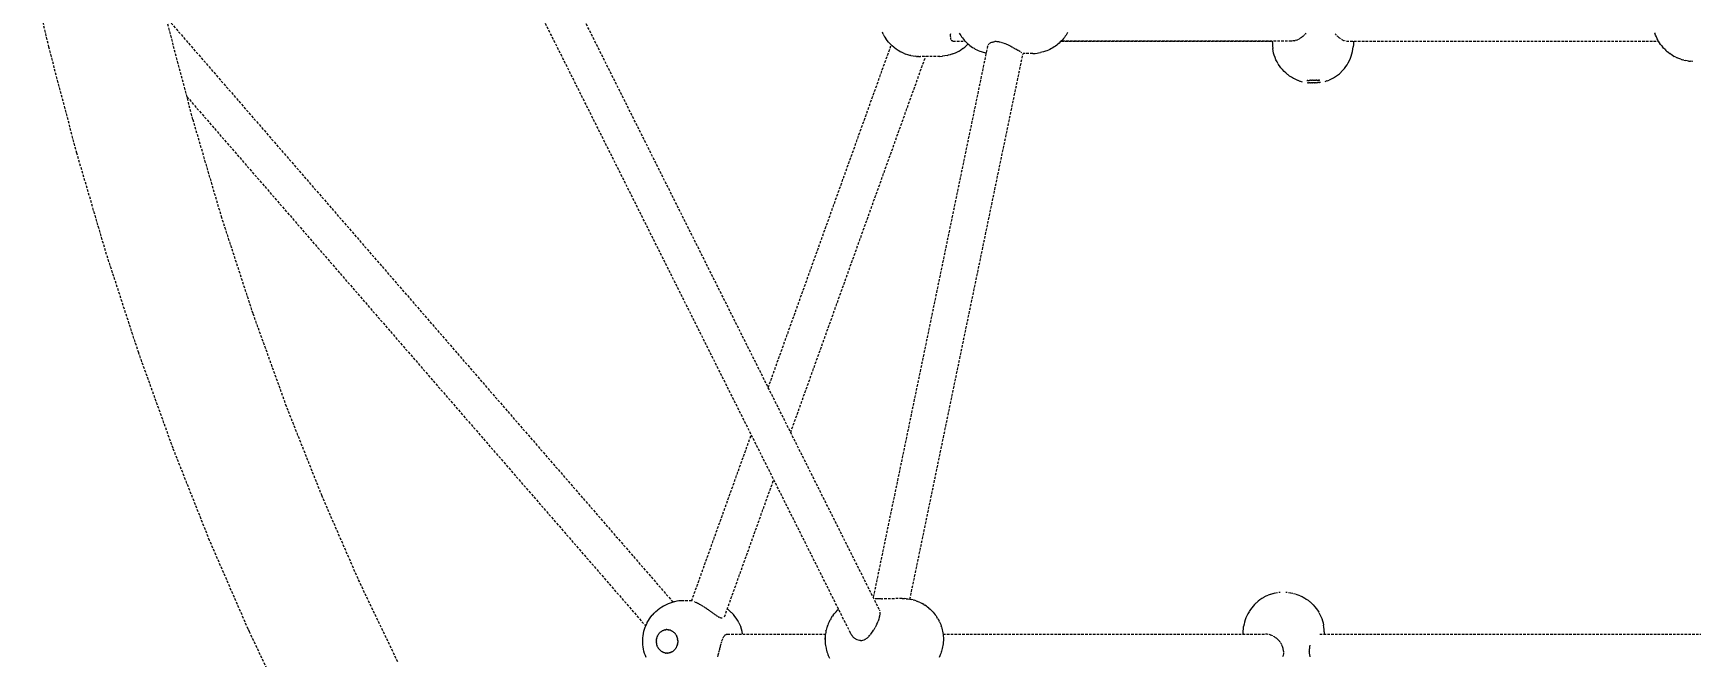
# Model space of a CAD drawing. Header units: millimetres. Extents: x -3308 to 2964, y -3155 to 3173.
# Drawn here: x -280 to 542, y -469 to -159 of the extents above; entities that cross this region are included whole.
import ezdxf

# ---------------------------------------------------------------- set-up
doc = ezdxf.new("R2010")
doc.units = ezdxf.units.MM
doc.linetypes.add('HIDDEN', pattern=[1.905, 1.27, -0.635])
for name, color, linetype in [('DIKOM_ЗОНА', 90, 'Continuous'), ('DIKOM_ОБЪЕКТ', 7, 'Continuous'), ('DIKOM_РАЗМЕР_ЗОНА', 7, 'Continuous'), ('DIKOM_РАЗМЕР_ОБЪЕКТА', 7, 'Continuous')]:
    doc.layers.add(name, color=color, linetype=linetype)
doc.styles.add('style1', font='arialbd.ttf', dxfattribs={"width": 0.8})
doc.dimstyles.new('1-50', dxfattribs={"dimtxt": 300, "dimasz": 200, "dimexe": 100, "dimexo": 0, "dimgap": 100, "dimtad": 1, "dimtxsty": 'style1', "dimcen": 200, "dimclrd": 7, "dimclre": 7, "dimclrt": 7, "dimadec": 1, "dimazin": 2, "dimtfac": 1, "dimtmove": 0, "dimatfit": 2, "dimfxl": 0, "dimlwd": 25, "dimlwe": 18, "dimarcsym": 0})

# ---------------------------------------------------------------- blocks, each defined once
blk = doc.blocks.new('*D0')
at = {"layer": 'Defpoints', "color": 0, "transparency": 16777216}
for p in [(-968.9, 402.92), (1561.37, 392.26), (1561.37, -1613.65)]:
    blk.add_point(p, dxfattribs=at)
at = {"layer": 'DIKOM_РАЗМЕР_ОБЪЕКТА', "color": 7, "lineweight": 18, "transparency": 16777216}
for p, q in [((-968.9, 402.92), (-968.9, -1713.65)), ((1561.37, 392.26), (1561.37, -1713.65))]:
    blk.add_line(p, q, dxfattribs=at)
at = {"layer": 'DIKOM_РАЗМЕР_ОБЪЕКТА', "color": 7, "lineweight": 25, "transparency": 16777216}
blk.add_line((-768.9, -1613.65), (1361.37, -1613.65), dxfattribs=at)
at = {"layer": 'DIKOM_РАЗМЕР_ОБЪЕКТА', "color": 7, "transparency": 16777216}
for points in [[(-768.9, -1580.32), (-768.9, -1646.99), (-968.9, -1613.65)], [(1361.37, -1580.32), (1361.37, -1646.99), (1561.37, -1613.65)]]:
    blk.add_solid(points, dxfattribs=at)
at = {"layer": 'DIKOM_РАЗМЕР_ОБЪЕКТА', "color": 7, "transparency": 16777216, "insert": (296.24, -1334.83), "char_height": 300, "attachment_point": 5, "style": 'style1'}
blk.add_mtext('{\\fArial|b0|i0|c204|p34;\\H1.16667x;2530}', dxfattribs=at)
blk = doc.blocks.new('*D1')
at = {"layer": 'Defpoints', "color": 0, "transparency": 16777216}
for p in [(365.91, 1765.9), (-1034.53, -984.11), (361.14, -984.11)]:
    blk.add_point(p, dxfattribs=at)
at = {"layer": 'DIKOM_РАЗМЕР_ОБЪЕКТА', "color": 7, "lineweight": 18, "transparency": 16777216}
for p, q in [((365.91, 1765.9), (-1134.53, 1765.9)), ((361.14, -984.11), (-1134.53, -984.11))]:
    blk.add_line(p, q, dxfattribs=at)
at = {"layer": 'DIKOM_РАЗМЕР_ОБЪЕКТА', "color": 7, "lineweight": 25, "transparency": 16777216}
blk.add_line((-1034.53, 1565.9), (-1034.53, -784.11), dxfattribs=at)
at = {"layer": 'DIKOM_РАЗМЕР_ОБЪЕКТА', "color": 7, "transparency": 16777216}
for points in [[(-1067.87, 1565.9), (-1001.2, 1565.9), (-1034.53, 1765.9)], [(-1067.87, -784.11), (-1001.2, -784.11), (-1034.53, -984.11)]]:
    blk.add_solid(points, dxfattribs=at)
at = {"layer": 'DIKOM_РАЗМЕР_ОБЪЕКТА', "color": 7, "transparency": 16777216, "insert": (-1313.23, 390.89), "char_height": 300, "attachment_point": 5, "rotation": 90, "style": 'style1'}
blk.add_mtext('{\\fArial|b0|i0|c204|p34;\\H1.16667x;2750}', dxfattribs=at)
blk = doc.blocks.new('*D2')
at = {"layer": 'Defpoints', "color": 0, "transparency": 16777216}
for p in [(364.38, 3173.33), (-2831.96, -2386.04), (364.38, -2386.04)]:
    blk.add_point(p, dxfattribs=at)
at = {"layer": 'DIKOM_РАЗМЕР_ЗОНА', "color": 7, "lineweight": 18, "transparency": 16777216}
for p, q in [((364.38, 3173.33), (-2931.96, 3173.33)), ((364.38, -2386.04), (-2931.96, -2386.04))]:
    blk.add_line(p, q, dxfattribs=at)
at = {"layer": 'DIKOM_РАЗМЕР_ЗОНА', "color": 7, "lineweight": 25, "transparency": 16777216}
blk.add_line((-2831.96, 2973.33), (-2831.96, -2186.04), dxfattribs=at)
at = {"layer": 'DIKOM_РАЗМЕР_ЗОНА', "color": 7, "transparency": 16777216}
for points in [[(-2865.29, 2973.33), (-2798.62, 2973.33), (-2831.96, 3173.33)], [(-2865.29, -2186.04), (-2798.62, -2186.04), (-2831.96, -2386.04)]]:
    blk.add_solid(points, dxfattribs=at)
at = {"layer": 'DIKOM_РАЗМЕР_ЗОНА', "color": 7, "transparency": 16777216, "insert": (-3110.66, 395.46), "char_height": 300, "attachment_point": 5, "rotation": 90, "style": 'style1'}
blk.add_mtext('{\\fArial|b0|i0|c204|p34;\\H1.16667x;5560}', dxfattribs=at)
blk = doc.blocks.new('*D3')
at = {"layer": 'Defpoints', "color": 0, "transparency": 16777216}
for p in [(-2475.08, 396.49), (2964.22, 270.49), (2964.22, -3054.54)]:
    blk.add_point(p, dxfattribs=at)
at = {"layer": 'DIKOM_РАЗМЕР_ЗОНА', "color": 7, "lineweight": 18, "transparency": 16777216}
for p, q in [((-2475.08, 396.49), (-2475.08, -3154.54)), ((2964.22, 270.49), (2964.22, -3154.54))]:
    blk.add_line(p, q, dxfattribs=at)
at = {"layer": 'DIKOM_РАЗМЕР_ЗОНА', "color": 7, "lineweight": 25, "transparency": 16777216}
blk.add_line((-2275.08, -3054.54), (2764.22, -3054.54), dxfattribs=at)
at = {"layer": 'DIKOM_РАЗМЕР_ЗОНА', "color": 7, "transparency": 16777216}
for points in [[(-2275.08, -3021.21), (-2275.08, -3087.88), (-2475.08, -3054.54)], [(2764.22, -3021.21), (2764.22, -3087.88), (2964.22, -3054.54)]]:
    blk.add_solid(points, dxfattribs=at)
at = {"layer": 'DIKOM_РАЗМЕР_ЗОНА', "color": 7, "transparency": 16777216, "insert": (244.57, -2775.84), "char_height": 300, "attachment_point": 5, "style": 'style1'}
blk.add_mtext('{\\fArial|b0|i0|c204|p34;\\H1.16667x;5440}', dxfattribs=at)

msp = doc.modelspace()

# ---------------------------------------------------------------- linework, layer by layer
at = {"layer": 'DIKOM_ЗОНА', "color": 3, "lineweight": 15}
msp.add_lwpolyline([(693.692, -2363.404, 0.3679002), (2964.216, 270.488), (2964.216, 516.8, 0.3679002), (693.692, 3150.693, 0.0687424), (35.058, 3150.693, 0.2995804), (-2457.405, 582.584, 0.0938746), (-2457.817, 210.366, 0.3002322), (35.058, -2363.404, 0.0687424)], format="xyb", close=True, dxfattribs=at)
at = {"layer": 'DIKOM_ОБЪЕКТ', "color": 7, "linetype": 'HIDDEN', "lineweight": 15}
for p, q in [((125.256, -457.128), (-113.359, 20.1)), ((139.543, -445.459), (-94.428, 22.491)), ((-272.389, -166.256), (-284.763, -113.537)), ((-214.322, -151.33), (37.171, -441.728)), ((-200.973, -202.053), (-214.162, -152.012)), ((141.52, -159.812), (141.047, -158.823)), ((141.52, -159.812), (141.634, -160.02)), ((141.634, -160.02), (142.172, -160.998)), ((142.172, -160.998), (142.763, -161.938)), ((143.404, -162.838), (142.763, -161.938)), ((144.093, -163.693), (143.404, -162.838)), ((144.093, -163.693), (144.315, -163.941)), ((145.064, -164.765), (144.315, -163.941)), ((174.913, -160.916), (174.93, -160.585)), ((174.918, -161.05), (174.93, -161.381)), ((174.922, -160.403), (174.925, -159.949)), ((174.926, -159.836), (174.954, -159.476)), ((175.007, -162.16), (174.957, -161.81)), ((175.099, -162.462), (175.01, -162.171)), ((175.379, -162.907), (175.226, -162.721)), ((175.577, -163.044), (175.386, -162.912)), ((175.814, -163.125), (175.585, -163.047)), ((176.077, -163.151), (175.814, -163.125)), ((176.086, -163.152), (182.068, -163.152)), ((179.197, -159.173), (179.56, -159.825)), ((179.56, -159.825), (179.945, -160.439)), ((179.945, -160.439), (180.34, -161.006)), ((180.34, -161.006), (180.767, -161.611)), ((180.767, -161.611), (181.215, -162.172)), ((181.215, -162.172), (181.707, -162.754)), ((181.707, -162.754), (182.196, -163.294)), ((182.196, -163.294), (182.759, -163.853)), ((182.759, -163.853), (183.287, -164.363)), ((183.287, -164.363), (183.916, -164.892)), ((193.817, -164.678), (194.071, -164.45)), ((194.127, -164.398), (194.393, -164.206)), ((194.483, -164.142), (194.874, -163.931)), ((194.89, -163.923), (195.321, -163.753)), ((195.329, -163.75), (195.732, -163.638)), ((195.814, -163.615), (196.312, -163.519)), ((196.322, -163.518), (196.846, -163.466)), ((197.403, -163.456), (196.857, -163.465)), ((197.99, -163.489), (197.426, -163.457)), ((198.592, -163.565), (198.001, -163.49)), ((199.217, -163.678), (198.792, -163.603)), ((199.873, -163.83), (199.241, -163.682)), ((200.531, -164.019), (200.08, -163.889)), ((201.199, -164.249), (200.543, -164.023)), ((201.491, -164.364), (201.225, -164.258)), ((201.889, -164.509), (201.491, -164.364)), ((228.766, -164.163), (228.15, -164.679)), ((229.315, -163.629), (228.766, -164.163)), ((229.868, -163.086), (229.315, -163.629)), ((343.99, -163.152), (229.801, -163.152)), ((229.801, -163.152), (334.492, -163.152)), ((230.376, -162.517), (229.868, -163.086)), ((230.861, -161.954), (230.376, -162.517)), ((231.327, -161.357), (230.861, -161.954)), ((231.742, -160.782), (231.327, -161.357)), ((232.163, -160.167), (231.742, -160.782)), ((232.56, -159.509), (232.163, -160.167)), ((232.881, -158.963), (232.56, -159.509)), ((334.492, -163.152), (334.517, -164.495)), ((344.431, -163.131), (343.986, -163.152)), ((345.169, -163.046), (344.784, -163.097)), ((345.431, -162.991), (345.209, -163.04)), ((345.431, -162.991), (345.792, -162.91)), ((346.359, -162.741), (345.859, -162.894)), ((346.471, -162.707), (346.978, -162.506)), ((347.21, -162.406), (347.7, -162.169)), ((348.082, -161.949), (347.744, -162.148)), ((348.331, -161.808), (348.09, -161.945)), ((348.95, -161.395), (348.373, -161.784)), ((349.551, -160.933), (349.175, -161.221)), ((350.126, -160.424), (349.591, -160.902)), ((350.674, -159.863), (350.273, -160.274)), ((351.184, -159.254), (350.711, -159.824)), ((365.901, -159.814), (365.682, -159.527)), ((366.17, -160.119), (365.901, -159.814)), ((366.405, -160.383), (366.17, -160.119)), ((366.921, -160.898), (366.688, -160.659)), ((367.206, -161.15), (366.921, -160.898)), ((367.451, -161.366), (367.206, -161.15)), ((367.735, -161.592), (367.538, -161.432)), ((367.974, -161.785), (367.735, -161.592)), ((368.262, -161.983), (367.974, -161.785)), ((369.006, -162.46), (368.775, -162.319)), ((369.222, -162.567), (369.006, -162.46)), ((369.479, -162.702), (369.277, -162.596)), ((369.495, -162.711), (369.754, -162.816)), ((369.754, -162.816), (369.974, -162.905)), ((370.004, -162.913), (370.217, -162.98)), ((370.66, -163.087), (370.421, -163.043)), ((371.256, -163.152), (526.029, -163.152)), ((374.753, -163.681), (374.737, -164.933)), ((374.743, -163.152), (374.753, -163.681)), ((524.239, -159.024), (524.311, -159.253)), ((524.631, -160.191), (524.311, -159.253)), ((524.995, -161.104), (524.631, -160.191)), ((525.403, -161.987), (524.995, -161.104)), ((525.852, -162.84), (525.403, -161.987)), ((525.852, -162.84), (526.045, -163.179)), ((526.552, -164.026), (526.045, -163.179)), ((527.1, -164.833), (526.552, -164.026)), ((-272.153, -167.239), (-272.389, -166.256)), ((-258.551, -218.849), (-272.153, -167.239)), ((84.428, -335.226), (145.442, -165.133)), ((95.56, -357.492), (162.529, -170.805)), ((193.224, -165.68), (136.524, -439.422)), ((145.857, -165.537), (145.064, -164.765)), ((146.691, -166.256), (145.857, -165.537)), ((146.691, -166.256), (147.001, -166.495)), ((147.886, -167.167), (147.001, -166.495)), ((148.806, -167.779), (147.886, -167.167)), ((149.758, -168.329), (148.806, -167.779)), ((149.758, -168.329), (150.143, -168.537)), ((151.136, -169.029), (150.143, -168.537)), ((152.153, -169.454), (151.136, -169.029)), ((152.153, -169.454), (152.587, -169.61)), ((153.634, -169.969), (152.587, -169.61)), ((154.7, -170.258), (153.634, -169.969)), ((155.168, -170.354), (154.7, -170.258)), ((154.719, -440.308), (210.822, -169.396)), ((155.168, -170.354), (156.252, -170.573)), ((156.252, -170.573), (157.346, -170.719)), ((157.912, -170.757), (157.346, -170.719)), ((157.912, -170.757), (158.447, -170.792)), ((158.954, -170.823), (158.447, -170.792)), ((158.954, -170.823), (159.998, -170.824)), ((169.624, -170.751), (159.998, -170.824)), ((169.624, -170.751), (170.666, -170.686)), ((170.666, -170.686), (170.928, -170.669)), ((172.068, -170.537), (170.928, -170.669)), ((173.198, -170.326), (172.068, -170.537)), ((173.198, -170.326), (173.652, -170.229)), ((174.762, -169.942), (173.652, -170.229)), ((175.854, -169.579), (174.762, -169.942)), ((175.854, -169.579), (176.276, -169.425)), ((176.276, -169.425), (177.336, -168.991)), ((177.336, -168.991), (178.37, -168.483)), ((178.746, -168.281), (178.37, -168.483)), ((178.746, -168.281), (179.737, -167.71)), ((179.737, -167.71), (180.694, -167.071)), ((181.011, -166.831), (180.694, -167.071)), ((181.011, -166.831), (181.916, -166.137)), ((181.916, -166.137), (182.779, -165.382)), ((182.779, -165.382), (183.568, -164.599)), ((183.916, -164.892), (184.482, -165.364)), ((184.482, -165.364), (185.172, -165.857)), ((185.172, -165.857), (185.772, -166.285)), ((185.772, -166.285), (186.518, -166.733)), ((186.518, -166.733), (187.148, -167.11)), ((187.148, -167.11), (187.943, -167.509)), ((187.943, -167.509), (188.6, -167.829)), ((188.6, -167.829), (189.438, -168.174)), ((189.438, -168.174), (190.118, -168.431)), ((190.118, -168.431), (190.991, -168.717)), ((190.991, -168.717), (191.689, -168.909)), ((191.689, -168.909), (192.513, -169.113)), ((193.23, -165.663), (193.361, -165.328)), ((193.565, -164.985), (193.811, -164.684)), ((202.57, -164.789), (202.062, -164.58)), ((203.218, -165.089), (202.597, -164.801)), ((203.576, -165.253), (203.29, -165.12)), ((203.954, -165.43), (203.576, -165.253)), ((204.603, -165.765), (203.968, -165.437)), ((204.854, -165.892), (204.647, -165.787)), ((205.291, -166.116), (204.854, -165.892)), ((205.779, -166.391), (205.317, -166.13)), ((206.558, -166.811), (205.975, -166.49)), ((206.809, -166.962), (206.584, -166.826)), ((207.16, -167.149), (206.956, -167.041)), ((207.72, -167.478), (207.185, -167.164)), ((208.262, -167.784), (207.832, -167.541)), ((208.505, -167.936), (208.275, -167.791)), ((209.194, -168.334), (208.77, -168.079)), ((209.603, -168.566), (209.271, -168.378)), ((210.233, -168.947), (209.961, -168.777)), ((215.616, -169.362), (210.818, -169.417)), ((215.616, -169.362), (216.931, -169.297)), ((216.931, -169.297), (217.831, -169.191)), ((217.831, -169.191), (218.577, -169.088)), ((218.577, -169.088), (219.464, -168.92)), ((220.198, -168.739), (219.464, -168.92)), ((221.062, -168.512), (220.198, -168.739)), ((221.909, -168.224), (221.062, -168.512)), ((222.616, -167.973), (221.909, -168.224)), ((223.429, -167.629), (222.616, -167.973)), ((224.112, -167.31), (223.429, -167.629)), ((224.885, -166.915), (224.112, -167.31)), ((225.54, -166.532), (224.885, -166.915)), ((226.266, -166.091), (225.54, -166.532)), ((226.889, -165.651), (226.266, -166.091)), ((227.562, -165.169), (226.889, -165.651)), ((228.15, -164.679), (227.562, -165.169)), ((334.517, -164.495), (334.582, -165.695)), ((334.582, -165.695), (334.705, -166.849)), ((334.895, -167.995), (334.705, -166.849)), ((335.152, -169.127), (334.895, -167.995)), ((335.474, -170.242), (335.152, -169.127)), ((335.861, -171.336), (335.474, -170.242)), ((336.312, -172.406), (335.861, -171.336)), ((336.824, -173.448), (336.312, -172.406)), ((372.785, -172.766), (373.258, -171.705)), ((373.258, -171.705), (373.668, -170.619)), ((373.668, -170.619), (374.015, -169.511)), ((374.015, -169.511), (374.295, -168.384)), ((374.295, -168.384), (374.51, -167.244)), ((374.51, -167.244), (374.657, -166.092)), ((374.737, -164.933), (374.657, -166.092)), ((527.685, -165.598), (527.1, -164.833)), ((527.685, -165.598), (527.989, -165.981)), ((528.629, -166.724), (527.989, -165.981)), ((529.305, -167.417), (528.629, -166.724)), ((529.305, -167.417), (529.697, -167.795)), ((530.424, -168.455), (529.697, -167.795)), ((531.181, -169.058), (530.424, -168.455)), ((531.181, -169.058), (531.653, -169.417)), ((532.456, -169.975), (531.653, -169.417)), ((533.284, -170.473), (532.456, -169.975)), ((533.284, -170.473), (533.828, -170.797)), ((534.695, -171.24), (533.828, -170.797)), ((534.695, -171.24), (535.286, -171.511)), ((536.186, -171.894), (535.286, -171.511)), ((537.103, -172.208), (536.186, -171.894)), ((537.103, -172.208), (537.742, -172.426)), ((538.683, -172.675), (537.742, -172.426)), ((538.683, -172.675), (539.351, -172.829)), ((337.396, -174.458), (336.824, -173.448)), ((338.093, -175.543), (337.465, -174.572)), ((338.776, -176.476), (338.093, -175.543)), ((339.513, -177.367), (338.776, -176.476)), ((340.301, -178.214), (339.513, -177.367)), ((341.138, -179.012), (340.301, -178.214)), ((342.019, -179.76), (341.138, -179.012)), ((343.035, -180.533), (342.118, -179.844)), ((343.992, -181.167), (343.035, -180.533)), ((364.839, -181.433), (365.799, -180.826)), ((365.917, -180.752), (366.85, -180.082)), ((366.85, -180.082), (367.742, -179.358)), ((367.742, -179.358), (368.59, -178.582)), ((368.686, -178.49), (369.492, -177.66)), ((369.492, -177.66), (370.248, -176.784)), ((370.248, -176.784), (370.953, -175.866)), ((370.953, -175.866), (371.602, -174.908)), ((371.602, -174.908), (372.193, -173.914)), ((372.193, -173.914), (372.725, -172.886)), ((540.31, -173.008), (539.351, -172.829)), ((540.995, -173.097), (540.31, -173.008)), ((540.995, -173.097), (541.966, -173.204)), ((543.175, -173.253), (541.966, -173.204)), ((344.984, -181.744), (343.992, -181.167)), ((346.111, -182.318), (345.097, -181.807)), ((347.153, -182.767), (346.111, -182.318)), ((348.322, -183.196), (347.271, -182.816)), ((349.499, -183.546), (348.449, -183.237)), ((351.649, -182.764), (351.861, -182.745)), ((351.849, -183.824), (352.067, -183.834)), ((352.079, -182.727), (351.861, -182.745)), ((352.29, -183.843), (352.067, -183.834)), ((352.079, -182.727), (352.302, -182.709)), ((352.519, -183.851), (352.29, -183.843)), ((352.302, -182.709), (352.531, -182.693)), ((352.519, -183.851), (352.752, -183.858)), ((352.531, -182.693), (352.764, -182.677)), ((352.99, -183.864), (352.752, -183.858)), ((353.001, -182.663), (352.764, -182.677)), ((353.231, -183.869), (352.99, -183.864)), ((353.001, -182.663), (353.242, -182.65)), ((353.476, -183.872), (353.231, -183.869)), ((353.242, -182.65), (353.487, -182.637)), ((353.476, -183.872), (353.723, -183.874)), ((353.734, -182.626), (353.487, -182.637)), ((353.973, -183.875), (353.723, -183.874)), ((353.734, -182.626), (353.983, -182.616)), ((354.225, -183.875), (353.973, -183.875)), ((353.983, -182.616), (354.234, -182.607)), ((354.225, -183.875), (354.478, -183.873)), ((354.234, -182.607), (354.487, -182.6)), ((354.732, -183.87), (354.478, -183.873)), ((354.741, -182.593), (354.487, -182.6)), ((354.986, -183.866), (354.732, -183.87)), ((354.741, -182.593), (354.995, -182.588)), ((355.241, -183.861), (354.986, -183.866)), ((354.995, -182.588), (355.25, -182.584)), ((355.241, -183.861), (355.495, -183.854)), ((355.25, -182.584), (355.503, -182.581)), ((355.747, -183.847), (355.495, -183.854)), ((355.757, -182.58), (355.503, -182.581)), ((355.999, -183.838), (355.747, -183.847)), ((355.757, -182.58), (356.009, -182.579)), ((355.999, -183.838), (356.248, -183.828)), ((356.009, -182.579), (356.258, -182.58)), ((356.248, -183.828), (356.494, -183.817)), ((356.506, -182.582), (356.258, -182.58)), ((356.494, -183.817), (356.739, -183.805)), ((356.506, -182.582), (356.75, -182.585)), ((356.98, -183.791), (356.739, -183.805)), ((356.75, -182.585), (356.992, -182.59)), ((356.98, -183.791), (357.217, -183.777)), ((356.992, -182.59), (357.229, -182.596)), ((357.45, -183.761), (357.217, -183.777)), ((357.462, -182.603), (357.229, -182.596)), ((357.679, -183.745), (357.45, -183.761)), ((357.462, -182.603), (357.691, -182.611)), ((357.902, -183.728), (357.679, -183.745)), ((357.691, -182.611), (357.915, -182.62)), ((357.902, -183.728), (358.12, -183.709)), ((358.132, -182.631), (357.915, -182.62)), ((358.332, -183.69), (358.12, -183.709)), ((361.543, -182.989), (360.476, -183.346)), ((361.666, -182.943), (362.704, -182.524)), ((362.817, -182.47), (363.843, -181.982)), ((363.843, -181.982), (364.839, -181.433)), ((-203.935, -190.815), (23.657, -453.615)), ((-186.598, -250.977), (-200.973, -202.053)), ((-243.772, -269.148), (-258.551, -218.849)), ((-171.108, -298.521), (-186.598, -250.977)), ((-227.847, -318.027), (-243.772, -269.148)), ((-154.537, -344.583), (-171.108, -298.521)), ((-210.81, -365.383), (-227.847, -318.027)), ((-136.92, -389.065), (-154.537, -344.583)), ((46.453, -441.089), (76.022, -358.66)), ((-192.698, -411.116), (-210.81, -365.383)), ((62.727, -449.02), (87.154, -380.925)), ((-118.295, -431.873), (-136.92, -389.065)), ((-173.55, -455.126), (-192.698, -411.116)), ((-99.352, -471.447), (-118.801, -430.711)), ((31.598, -444.135), (32.549, -443.586)), ((32.549, -443.586), (32.934, -443.37)), ((32.934, -443.37), (33.925, -442.879)), ((33.925, -442.879), (34.941, -442.454)), ((34.941, -442.454), (35.375, -442.291)), ((35.375, -442.291), (36.421, -441.932)), ((36.421, -441.932), (37.486, -441.643)), ((37.953, -441.54), (37.486, -441.643)), ((39.038, -441.321), (37.953, -441.54)), ((40.131, -441.175), (39.038, -441.321)), ((40.717, -441.128), (40.131, -441.175)), ((41.759, -441.063), (40.717, -441.128)), ((46.475, -441.027), (41.759, -441.063)), ((47.893, -441.673), (47.678, -441.591)), ((48.382, -441.882), (48.143, -441.777)), ((48.669, -442.003), (48.41, -441.894)), ((48.947, -442.133), (48.754, -442.038)), ((49.28, -442.293), (48.979, -442.149)), ((49.509, -442.399), (49.28, -442.293)), ((49.977, -442.644), (49.639, -442.464)), ((50.377, -442.849), (50.016, -442.664)), ((50.753, -443.061), (50.429, -442.874)), ((51.163, -443.291), (50.796, -443.086)), ((51.576, -443.535), (51.332, -443.383)), ((51.948, -443.76), (51.576, -443.535)), ((52.213, -443.916), (51.992, -443.786)), ((52.779, -444.283), (52.409, -444.042)), ((138.752, -440.128), (136.888, -440.15)), ((139.347, -440.126), (138.97, -440.128)), ((139.77, -440.122), (139.366, -440.126)), ((140.222, -440.116), (139.791, -440.122)), ((140.679, -440.109), (140.222, -440.117)), ((140.701, -440.109), (141.15, -440.101)), ((150.849, -439.989), (141.171, -440.1)), ((150.849, -439.989), (152.097, -440.009)), ((152.85, -440.063), (152.097, -440.009)), ((152.85, -440.063), (153.75, -440.147)), ((153.75, -440.147), (154.642, -440.295)), ((154.642, -440.295), (155.382, -440.426)), ((156.256, -440.634), (155.382, -440.426)), ((156.256, -440.634), (156.982, -440.841)), ((157.829, -441.108), (156.982, -440.841)), ((157.829, -441.108), (158.536, -441.387)), ((159.349, -441.708), (158.536, -441.387)), ((160.136, -442.088), (159.349, -441.708)), ((160.136, -442.088), (160.806, -442.427)), ((161.548, -442.855), (160.806, -442.427)), ((161.548, -442.855), (162.188, -443.253)), ((162.88, -443.724), (162.188, -443.253)), ((162.88, -443.724), (163.486, -444.175)), ((324.977, -443.712), (324.267, -444.576)), ((325.735, -442.891), (324.977, -443.712)), ((326.538, -442.114), (325.735, -442.891)), ((327.485, -441.296), (326.646, -442.02)), ((328.364, -440.621), (327.485, -441.296)), ((329.28, -439.997), (328.364, -440.621)), ((330.231, -439.427), (329.28, -439.997)), ((331.317, -438.851), (330.348, -439.359)), ((332.315, -438.4), (331.317, -438.851)), ((333.442, -437.962), (332.437, -438.347)), ((334.578, -437.598), (333.572, -437.916)), ((335.705, -437.31), (334.707, -437.56)), ((337.021, -437.057), (336.111, -437.223)), ((338.42, -436.889), (337.74, -436.96)), ((341.147, -436.84), (341.838, -436.886)), ((342.553, -436.957), (343.475, -437.09)), ((343.758, -437.137), (344.74, -437.345)), ((345.015, -437.409), (346.035, -437.691)), ((346.162, -437.732), (347.185, -438.08)), ((347.185, -438.08), (348.185, -438.489)), ((348.319, -438.544), (349.31, -439.017)), ((349.31, -439.017), (350.271, -439.546)), ((350.395, -439.616), (351.335, -440.207)), ((351.335, -440.207), (352.241, -440.85)), ((352.241, -440.85), (353.108, -441.543)), ((353.211, -441.633), (354.043, -442.38)), ((354.043, -442.38), (354.831, -443.174)), ((354.831, -443.174), (355.574, -444.011)), ((355.574, -444.011), (356.268, -444.888)), ((23.862, -453.111), (24.332, -452.123)), ((24.332, -452.123), (24.446, -451.908)), ((24.446, -451.908), (24.981, -450.929)), ((24.981, -450.929), (25.57, -449.989)), ((25.57, -449.989), (26.209, -449.09)), ((26.209, -449.09), (26.896, -448.235)), ((26.896, -448.235), (27.117, -447.98)), ((27.117, -447.98), (27.864, -447.156)), ((27.864, -447.156), (28.655, -446.384)), ((28.655, -446.384), (29.487, -445.666)), ((29.487, -445.666), (29.796, -445.419)), ((29.796, -445.419), (30.68, -444.747)), ((30.68, -444.747), (31.598, -444.135)), ((53.15, -444.517), (52.779, -444.283)), ((53.554, -444.791), (53.234, -444.569)), ((53.918, -445.037), (53.554, -444.791)), ((54.15, -445.19), (53.956, -445.063)), ((54.721, -445.597), (54.358, -445.336)), ((55.087, -445.851), (54.721, -445.597)), ((55.482, -446.136), (55.263, -445.971)), ((55.843, -446.399), (55.482, -446.136)), ((56.188, -446.644), (55.874, -446.422)), ((56.624, -446.967), (56.334, -446.746)), ((56.982, -447.229), (56.624, -446.967)), ((57.263, -447.428), (57.008, -447.248)), ((57.74, -447.774), (57.465, -447.568)), ((58.09, -448.024), (57.74, -447.774)), ((58.409, -448.242), (58.111, -448.039)), ((58.701, -448.433), (58.478, -448.289)), ((59.156, -448.741), (58.821, -448.518)), ((59.503, -448.957), (59.173, -448.752)), ((59.706, -449.073), (59.518, -448.965)), ((60.158, -449.312), (59.841, -449.149)), ((60.474, -449.466), (60.213, -449.337)), ((60.777, -449.593), (60.486, -449.471)), ((61.067, -449.689), (60.788, -449.597)), ((61.332, -449.749), (61.067, -449.689)), ((61.573, -449.778), (61.341, -449.752)), ((64.403, -445.324), (64.126, -445.121)), ((65.283, -446.058), (64.403, -445.324)), ((66.119, -446.851), (65.283, -446.058)), ((66.36, -447.101), (66.119, -446.851)), ((67.135, -447.935), (66.36, -447.101)), ((67.861, -448.822), (67.135, -447.935)), ((68.536, -449.757), (67.861, -448.822)), ((69.156, -450.736), (68.536, -449.757)), ((69.291, -450.953), (69.156, -450.736)), ((69.842, -451.951), (69.291, -450.953)), ((69.842, -451.951), (70.335, -452.986)), ((114.513, -451.801), (114.218, -452.468)), ((114.831, -451.165), (114.513, -451.801)), ((114.831, -451.165), (115.127, -450.603)), ((115.488, -449.965), (115.127, -450.603)), ((115.873, -449.366), (115.488, -449.965)), ((115.873, -449.366), (116.267, -448.772)), ((116.694, -448.183), (116.267, -448.772)), ((116.694, -448.183), (117.164, -447.6)), ((117.633, -447.031), (117.164, -447.6)), ((118.121, -446.51), (117.633, -447.031)), ((118.121, -446.51), (118.683, -445.925)), ((119.211, -445.436), (118.683, -445.925)), ((138.364, -452.717), (138.609, -452.167)), ((138.695, -451.979), (138.987, -451.277)), ((139.069, -451.038), (139.251, -450.563)), ((139.251, -450.563), (139.394, -450.1)), ((139.476, -449.857), (139.599, -449.427)), ((139.607, -449.399), (139.671, -449.125)), ((139.739, -445.906), (139.654, -445.689)), ((139.705, -448.99), (139.786, -448.612)), ((139.809, -446.147), (139.741, -445.912)), ((139.789, -448.6), (139.848, -448.236)), ((139.861, -448.112), (139.892, -447.888)), ((139.893, -447.878), (139.919, -447.562)), ((139.924, -446.95), (139.902, -446.678)), ((139.92, -447.552), (139.926, -447.308)), ((139.927, -447.214), (139.924, -446.959)), ((164.121, -444.683), (163.486, -444.175)), ((164.121, -444.683), (164.69, -445.18)), ((165.263, -445.718), (164.69, -445.18)), ((165.263, -445.718), (165.793, -446.253)), ((166.3, -446.814), (165.793, -446.253)), ((166.3, -446.814), (166.788, -447.379)), ((166.788, -447.379), (167.254, -447.994)), ((167.669, -448.543), (167.254, -447.994)), ((167.669, -448.543), (168.091, -449.174)), ((168.433, -449.726), (168.091, -449.174)), ((168.433, -449.726), (168.81, -450.365)), ((168.81, -450.365), (169.163, -451.042)), ((169.408, -451.551), (169.163, -451.042)), ((169.408, -451.551), (169.716, -452.222)), ((169.716, -452.222), (169.998, -452.924)), ((320.723, -451.676), (320.461, -452.767)), ((321.046, -450.601), (320.723, -451.676)), ((321.43, -449.546), (321.046, -450.601)), ((321.872, -448.514), (321.43, -449.546)), ((322.372, -447.509), (321.872, -448.514)), ((322.928, -446.534), (322.372, -447.509)), ((323.606, -445.478), (322.999, -446.416)), ((324.267, -444.576), (323.606, -445.478)), ((356.268, -444.888), (356.911, -445.804)), ((356.911, -445.804), (357.5, -446.755)), ((357.567, -446.874), (358.104, -447.861)), ((358.104, -447.861), (358.585, -448.876)), ((358.585, -448.876), (359.007, -449.916)), ((359.007, -449.916), (359.37, -450.979)), ((359.37, -450.979), (359.673, -452.06)), ((359.673, -452.06), (359.914, -453.156)), ((-172.931, -456.524), (-173.55, -455.126)), ((-152.754, -498.789), (-172.931, -456.524)), ((22.185, -460.645), (22.245, -459.53)), ((22.245, -459.53), (22.366, -458.422)), ((22.366, -458.422), (22.547, -457.323)), ((22.547, -457.323), (22.788, -456.239)), ((22.788, -456.239), (23.089, -455.173)), ((23.089, -455.173), (23.447, -454.129)), ((23.447, -454.129), (23.862, -453.111)), ((28.981, -460.423), (28.954, -460.677)), ((28.981, -460.423), (29.018, -460.171)), ((29.018, -460.171), (29.065, -459.922)), ((29.122, -459.675), (29.065, -459.922)), ((29.122, -459.675), (29.188, -459.43)), ((29.188, -459.43), (29.264, -459.19)), ((29.264, -459.19), (29.35, -458.954)), ((29.445, -458.722), (29.35, -458.954)), ((29.445, -458.722), (29.549, -458.494)), ((29.549, -458.494), (29.662, -458.271)), ((29.662, -458.271), (29.785, -458.053)), ((29.915, -457.842), (29.785, -458.053)), ((29.915, -457.842), (30.054, -457.637)), ((30.054, -457.637), (30.201, -457.44)), ((30.355, -457.25), (30.201, -457.44)), ((30.355, -457.25), (30.516, -457.067)), ((30.516, -457.067), (30.685, -456.893)), ((30.685, -456.893), (30.86, -456.727)), ((31.042, -456.57), (30.86, -456.727)), ((31.042, -456.57), (31.23, -456.421)), ((31.23, -456.421), (31.424, -456.281)), ((31.623, -456.151), (31.424, -456.281)), ((31.623, -456.151), (31.827, -456.031)), ((31.827, -456.031), (32.035, -455.92)), ((32.035, -455.92), (32.248, -455.82)), ((32.464, -455.73), (32.248, -455.82)), ((32.464, -455.73), (32.684, -455.651)), ((32.684, -455.651), (32.907, -455.582)), ((32.907, -455.582), (33.132, -455.523)), ((33.359, -455.476), (33.132, -455.523)), ((33.359, -455.476), (33.589, -455.44)), ((33.589, -455.44), (33.82, -455.415)), ((34.052, -455.401), (33.82, -455.415)), ((34.052, -455.401), (34.284, -455.398)), ((34.284, -455.398), (34.516, -455.406)), ((34.516, -455.406), (34.747, -455.426)), ((34.977, -455.456), (34.747, -455.426)), ((34.977, -455.456), (35.206, -455.497)), ((35.206, -455.497), (35.432, -455.55)), ((35.432, -455.55), (35.657, -455.613)), ((35.878, -455.687), (35.657, -455.613)), ((35.878, -455.687), (36.097, -455.772)), ((36.097, -455.772), (36.312, -455.867)), ((36.523, -455.972), (36.312, -455.867)), ((36.523, -455.972), (36.73, -456.087)), ((36.73, -456.087), (36.932, -456.212)), ((36.932, -456.212), (37.129, -456.346)), ((37.32, -456.49), (37.129, -456.346)), ((37.32, -456.49), (37.505, -456.643)), ((37.505, -456.643), (37.684, -456.805)), ((37.857, -456.975), (37.684, -456.805)), ((37.857, -456.975), (38.022, -457.153)), ((38.022, -457.153), (38.181, -457.339)), ((38.181, -457.339), (38.331, -457.532)), ((38.475, -457.732), (38.331, -457.532)), ((38.475, -457.732), (38.61, -457.939)), ((38.61, -457.939), (38.736, -458.152)), ((38.854, -458.37), (38.736, -458.152)), ((38.854, -458.37), (38.963, -458.594)), ((38.963, -458.594), (39.064, -458.823)), ((39.064, -458.823), (39.155, -459.057)), ((39.237, -459.295), (39.155, -459.057)), ((39.237, -459.295), (39.309, -459.537)), ((39.309, -459.537), (39.372, -459.782)), ((39.372, -459.782), (39.426, -460.03)), ((39.469, -460.28), (39.426, -460.03)), ((39.469, -460.28), (39.502, -460.532)), ((61.589, -460.656), (61.713, -460.328)), ((61.715, -460.322), (61.834, -460.033)), ((61.973, -459.686), (62.108, -459.395)), ((62.109, -459.391), (62.254, -459.121)), ((62.256, -459.117), (62.402, -458.883)), ((62.412, -458.865), (62.564, -458.63)), ((62.566, -458.627), (62.728, -458.41)), ((62.729, -458.407), (62.902, -458.214)), ((62.904, -458.211), (63.088, -458.049)), ((63.09, -458.047), (63.285, -457.916)), ((63.288, -457.915), (63.491, -457.81)), ((63.492, -457.809), (63.694, -457.734)), ((63.709, -457.729), (63.927, -457.675)), ((63.932, -457.674), (64.158, -457.644)), ((64.157, -457.644), (112.802, -457.644)), ((70.335, -452.986), (70.769, -454.053)), ((71.14, -455.147), (70.769, -454.053)), ((71.448, -456.265), (71.14, -455.147)), ((71.713, -457.49), (71.475, -456.382)), ((112.619, -460.331), (112.67, -459.532)), ((112.67, -459.532), (112.619, -460.331)), ((112.632, -459.604), (112.619, -460.331)), ((112.619, -460.332), (112.632, -461.059)), ((112.671, -458.881), (112.632, -459.604)), ((112.736, -458.162), (112.671, -458.881)), ((112.826, -457.453), (112.736, -458.162)), ((112.943, -456.755), (112.826, -457.453)), ((113.084, -456.069), (112.943, -456.755)), ((113.084, -456.069), (113.156, -455.728)), ((113.335, -455.008), (113.156, -455.728)), ((113.539, -454.308), (113.335, -455.008)), ((113.768, -453.631), (113.539, -454.308)), ((113.768, -453.631), (113.947, -453.164)), ((114.218, -452.468), (113.947, -453.164)), ((125.438, -457.461), (125.258, -457.132)), ((125.591, -457.742), (125.438, -457.461)), ((126.005, -458.365), (125.608, -457.772)), ((126.15, -458.546), (126.013, -458.377)), ((126.418, -458.875), (126.15, -458.546)), ((126.924, -459.41), (126.453, -458.92)), ((127.166, -459.616), (126.933, -459.42)), ((127.429, -459.838), (127.166, -459.616)), ((127.686, -460.009), (127.438, -459.845)), ((127.96, -460.198), (127.686, -460.009)), ((128.511, -460.482), (127.969, -460.204)), ((128.935, -460.635), (128.52, -460.486)), ((131.365, -460.679), (131.922, -460.479)), ((132.075, -460.403), (132.484, -460.197)), ((132.494, -460.191), (132.863, -459.949)), ((133.053, -459.833), (133.601, -459.422)), ((133.611, -459.413), (133.935, -459.117)), ((133.935, -459.117), (134.147, -458.924)), ((134.276, -458.785), (134.689, -458.373)), ((134.7, -458.361), (135.106, -457.89)), ((135.316, -457.63), (135.729, -457.123)), ((135.74, -457.108), (136.038, -456.691)), ((136.038, -456.691), (136.184, -456.486)), ((136.232, -456.422), (136.7, -455.726)), ((136.712, -455.708), (136.823, -455.518)), ((136.918, -455.355), (137.156, -454.983)), ((137.167, -454.964), (137.5, -454.372)), ((137.595, -454.204), (137.987, -453.479)), ((137.997, -453.457), (138.093, -453.254)), ((138.143, -453.148), (138.355, -452.739)), ((169.998, -452.924), (170.254, -453.653)), ((170.387, -454.054), (170.254, -453.653)), ((170.387, -454.054), (170.601, -454.759)), ((170.601, -454.759), (170.788, -455.485)), ((170.788, -455.485), (170.947, -456.23)), ((170.947, -456.23), (171.079, -456.988)), ((171.079, -456.988), (171.182, -457.758)), ((171.167, -457.644), (331.032, -457.644)), ((171.167, -457.644), (320.035, -457.644)), ((171.197, -457.911), (171.265, -458.634)), ((171.265, -458.634), (171.307, -459.362)), ((171.307, -459.362), (171.321, -460.092)), ((171.322, -460.093), (171.308, -460.822)), ((320.03, -457.341), (320.046, -456.244)), ((320.03, -457.341), (320.035, -457.644)), ((320.05, -456.106), (320.124, -454.986)), ((320.124, -454.986), (320.261, -453.872)), ((320.461, -452.767), (320.261, -453.872)), ((331.505, -457.666), (331.048, -457.645)), ((331.961, -457.712), (331.647, -457.68)), ((332.429, -457.783), (331.975, -457.713)), ((333.365, -458.008), (332.915, -457.885)), ((333.665, -458.111), (333.379, -458.012)), ((334.274, -458.347), (333.836, -458.169)), ((334.712, -458.55), (334.288, -458.353)), ((335.559, -459.014), (335.157, -458.778)), ((335.9, -459.241), (335.572, -459.023)), ((336.348, -459.561), (336.127, -459.402)), ((336.718, -459.853), (336.36, -459.571)), ((337.046, -460.142), (336.73, -459.864)), ((337.331, -460.412), (337.079, -460.172)), ((337.723, -460.82), (337.417, -460.497)), ((358.002, -457.644), (636.984, -457.644)), ((360.093, -454.265), (359.914, -453.156)), ((360.208, -455.382), (360.093, -454.265)), ((360.266, -456.528), (360.208, -455.382)), ((360.266, -456.528), (360.286, -457.644)), ((22.186, -461.762), (22.185, -460.645)), ((22.249, -462.876), (22.186, -461.762)), ((22.373, -463.984), (22.249, -462.876)), ((22.557, -465.083), (22.373, -463.984)), ((22.801, -466.167), (22.557, -465.083)), ((23.104, -467.233), (22.801, -466.167)), ((23.465, -468.277), (23.104, -467.233)), ((23.882, -469.295), (23.465, -468.277)), ((28.93, -461.186), (28.937, -460.931)), ((28.933, -461.44), (28.93, -461.186)), ((28.933, -461.44), (28.946, -461.694)), ((28.937, -460.931), (28.954, -460.677)), ((28.97, -461.948), (28.946, -461.694)), ((29.003, -462.2), (28.97, -461.948)), ((29.003, -462.2), (29.046, -462.45)), ((29.1, -462.698), (29.046, -462.45)), ((29.162, -462.944), (29.1, -462.698)), ((29.235, -463.185), (29.162, -462.944)), ((29.235, -463.185), (29.317, -463.423)), ((29.408, -463.657), (29.317, -463.423)), ((29.509, -463.886), (29.408, -463.657)), ((29.509, -463.886), (29.618, -464.11)), ((29.618, -464.11), (29.736, -464.328)), ((29.736, -464.328), (29.862, -464.541)), ((29.997, -464.748), (29.862, -464.541)), ((29.997, -464.748), (30.141, -464.948)), ((30.291, -465.141), (30.141, -464.948)), ((30.45, -465.327), (30.291, -465.141)), ((30.615, -465.505), (30.45, -465.327)), ((30.615, -465.505), (30.788, -465.675)), ((30.967, -465.837), (30.788, -465.675)), ((31.152, -465.99), (30.967, -465.837)), ((31.152, -465.99), (31.343, -466.134)), ((31.54, -466.268), (31.343, -466.134)), ((31.742, -466.393), (31.54, -466.268)), ((31.948, -466.508), (31.742, -466.393)), ((31.948, -466.508), (32.16, -466.613)), ((32.375, -466.709), (32.16, -466.613)), ((32.594, -466.793), (32.375, -466.709)), ((32.594, -466.793), (32.815, -466.867)), ((33.04, -466.93), (32.815, -466.867)), ((33.266, -466.983), (33.04, -466.93)), ((33.494, -467.024), (33.266, -466.983)), ((33.494, -467.024), (33.725, -467.055)), ((33.956, -467.074), (33.725, -467.055)), ((34.188, -467.082), (33.956, -467.074)), ((34.42, -467.079), (34.188, -467.082)), ((34.42, -467.079), (34.652, -467.065)), ((34.883, -467.04), (34.652, -467.065)), ((35.113, -467.004), (34.883, -467.04)), ((35.113, -467.004), (35.34, -466.956)), ((35.565, -466.898), (35.34, -466.956)), ((35.788, -466.83), (35.565, -466.898)), ((36.008, -466.75), (35.788, -466.83)), ((36.008, -466.75), (36.224, -466.66)), ((36.437, -466.56), (36.224, -466.66)), ((36.645, -466.449), (36.437, -466.56)), ((36.849, -466.329), (36.645, -466.449)), ((36.849, -466.329), (37.048, -466.199)), ((37.242, -466.06), (37.048, -466.199)), ((37.43, -465.911), (37.242, -466.06)), ((37.43, -465.911), (37.612, -465.753)), ((37.787, -465.587), (37.612, -465.753)), ((37.956, -465.413), (37.787, -465.587)), ((38.117, -465.23), (37.956, -465.413)), ((38.117, -465.23), (38.271, -465.04)), ((38.418, -464.843), (38.271, -465.04)), ((38.557, -464.638), (38.418, -464.843)), ((38.557, -464.638), (38.688, -464.427)), ((38.81, -464.209), (38.688, -464.427)), ((38.923, -463.987), (38.81, -464.209)), ((39.027, -463.759), (38.923, -463.987)), ((39.027, -463.759), (39.122, -463.526)), ((39.208, -463.29), (39.122, -463.526)), ((39.284, -463.049), (39.208, -463.29)), ((39.35, -462.806), (39.284, -463.049)), ((39.35, -462.806), (39.407, -462.558)), ((39.454, -462.309), (39.407, -462.558)), ((39.491, -462.057), (39.454, -462.309)), ((39.491, -462.057), (39.518, -461.804)), ((39.502, -460.532), (39.525, -460.786)), ((39.535, -461.549), (39.518, -461.804)), ((39.539, -461.04), (39.525, -460.786)), ((39.542, -461.295), (39.535, -461.549)), ((39.539, -461.04), (39.542, -461.295)), ((59.416, -468.922), (59.596, -468.196)), ((59.601, -468.176), (59.665, -467.953)), ((59.669, -467.936), (59.785, -467.429)), ((59.791, -467.408), (59.936, -466.86)), ((59.986, -466.628), (60.104, -466.135)), ((60.105, -466.135), (60.206, -465.749)), ((60.229, -465.641), (60.339, -465.172)), ((60.343, -465.159), (60.461, -464.703)), ((60.488, -464.601), (60.57, -464.247)), ((60.573, -464.236), (60.683, -463.803)), ((60.686, -463.793), (60.771, -463.483)), ((60.799, -463.36), (60.902, -462.949)), ((60.905, -462.94), (61.016, -462.54)), ((61.13, -462.136), (61.237, -461.756)), ((61.239, -461.748), (61.354, -461.378)), ((61.473, -461.007), (61.587, -460.662)), ((112.632, -461.059), (112.672, -461.784)), ((112.672, -461.784), (112.738, -462.505)), ((112.738, -462.505), (112.829, -463.218)), ((112.829, -463.218), (112.947, -463.921)), ((112.947, -463.921), (113.088, -464.612)), ((113.088, -464.612), (113.161, -464.92)), ((113.161, -464.92), (113.34, -465.647)), ((113.34, -465.647), (113.545, -466.354)), ((113.545, -466.354), (113.775, -467.041)), ((113.775, -467.041), (114.029, -467.703)), ((114.029, -467.703), (114.225, -468.183)), ((114.225, -468.183), (114.521, -468.861)), ((129.641, -460.805), (129.082, -460.687)), ((130.212, -460.844), (129.65, -460.806)), ((130.221, -460.845), (130.783, -460.804)), ((130.792, -460.804), (131.347, -460.684)), ((169.498, -468.468), (169.172, -469.168)), ((169.724, -467.971), (169.498, -468.468)), ((170.006, -467.28), (169.724, -467.971)), ((170.261, -466.561), (170.006, -467.28)), ((170.394, -466.129), (170.261, -466.561)), ((170.606, -465.432), (170.394, -466.129)), ((170.793, -464.713), (170.606, -465.432)), ((170.951, -463.975), (170.793, -464.713)), ((171.082, -463.221), (170.951, -463.975)), ((171.184, -462.455), (171.082, -463.221)), ((171.257, -461.679), (171.184, -462.455)), ((171.308, -460.822), (171.267, -461.549)), ((338.021, -461.164), (337.734, -460.833)), ((338.21, -461.405), (338.031, -461.178)), ((338.561, -461.878), (338.309, -461.531)), ((338.803, -462.252), (338.577, -461.905)), ((339.025, -462.635), (338.81, -462.268)), ((339.229, -463.026), (339.032, -462.652)), ((339.393, -463.389), (339.234, -463.044)), ((339.575, -463.835), (339.415, -463.444)), ((339.721, -464.26), (339.579, -463.855)), ((339.822, -468.183), (339.59, -468.885)), ((339.847, -464.703), (339.724, -464.282)), ((339.994, -467.422), (339.829, -468.142)), ((339.95, -465.161), (339.849, -464.726)), ((340.028, -465.64), (339.952, -465.194)), ((340.068, -466.868), (339.994, -467.422)), ((340.077, -466.106), (340.028, -465.64)), ((340.074, -466.16), (340.095, -466.644)), ((352.84, -465.375), (352.834, -465.616)), ((352.834, -465.616), (352.838, -465.875)), ((352.838, -465.875), (352.843, -466.121)), ((352.848, -465.125), (352.84, -465.375)), ((352.861, -466.374), (352.843, -466.121)), ((352.865, -464.892), (352.848, -465.125)), ((352.879, -466.644), (352.861, -466.374)), ((352.884, -464.651), (352.865, -464.892)), ((352.928, -467.035), (352.879, -466.644)), ((352.912, -464.424), (352.884, -464.651)), ((352.942, -464.191), (352.912, -464.424)), ((352.978, -467.432), (352.928, -467.035)), ((352.979, -463.97), (352.942, -464.191)), ((353.054, -467.814), (352.978, -467.432)), ((353.019, -463.747), (352.979, -463.97)), ((353.064, -463.532), (353.019, -463.747)), ((353.131, -468.202), (353.054, -467.814)), ((353.112, -463.318), (353.064, -463.532)), ((353.167, -463.108), (353.112, -463.318)), ((353.233, -468.572), (353.131, -468.202)), ((353.323, -468.899), (353.233, -468.572)), ((114.521, -468.861), (114.841, -469.509))]:
    msp.add_line(p, q, dxfattribs=at)

# ---------------------------------------------------------------- dimensions: what is measured, and where the dimension line sits
at = {"layer": 'DIKOM_РАЗМЕР_ЗОНА'}
dim = msp.add_linear_dim(base=(-2831.956, -2386.042), p1=(364.375, 3173.331), p2=(364.375, -2386.042), angle=90, text='{\\fArial|b0|i0|c204|p34;\\H1.16667x;5560}', dimstyle='1-50', dxfattribs=at)
dim.commit()
dim.dimension.update_dxf_attribs({"geometry": '*D2', "text_midpoint": (-2831.956, 395.462), "dimtype": 160})
dim = msp.add_linear_dim(base=(2964.216, -3054.544), p1=(-2475.082, 396.495), p2=(2964.216, 270.488), text='{\\fArial|b0|i0|c204|p34;\\H1.16667x;5440}', dimstyle='1-50', dxfattribs=at)
dim.commit()
dim.dimension.update_dxf_attribs({"geometry": '*D3', "text_midpoint": (244.567, -3054.544), "dimtype": 160})
at = {"layer": 'DIKOM_РАЗМЕР_ОБЪЕКТА'}
dim = msp.add_linear_dim(base=(-1034.533, -984.114), p1=(365.907, 1765.9), p2=(361.142, -984.114), angle=90, text='{\\fArial|b0|i0|c204|p34;\\H1.16667x;2750}', dimstyle='1-50', dxfattribs=at)
dim.commit()
dim.dimension.update_dxf_attribs({"geometry": '*D1', "text_midpoint": (-1313.234, 390.893)})
dim = msp.add_linear_dim(base=(1561.369, -1613.653), p1=(-968.896, 402.92), p2=(1561.369, 392.257), text='{\\fArial|b0|i0|c204|p34;\\H1.16667x;2530}', dimstyle='1-50', dxfattribs=at)
dim.commit()
dim.dimension.update_dxf_attribs({"geometry": '*D0', "text_midpoint": (296.237, -1613.653), "dimtype": 160})

doc.saveas('drawing.dxf')
